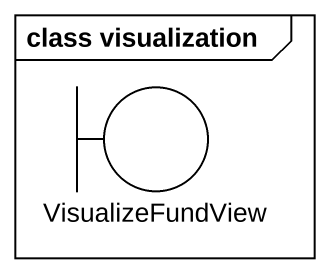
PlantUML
@startuml
mainframe class visualization
boundary VisualizeFundView
@enduml
